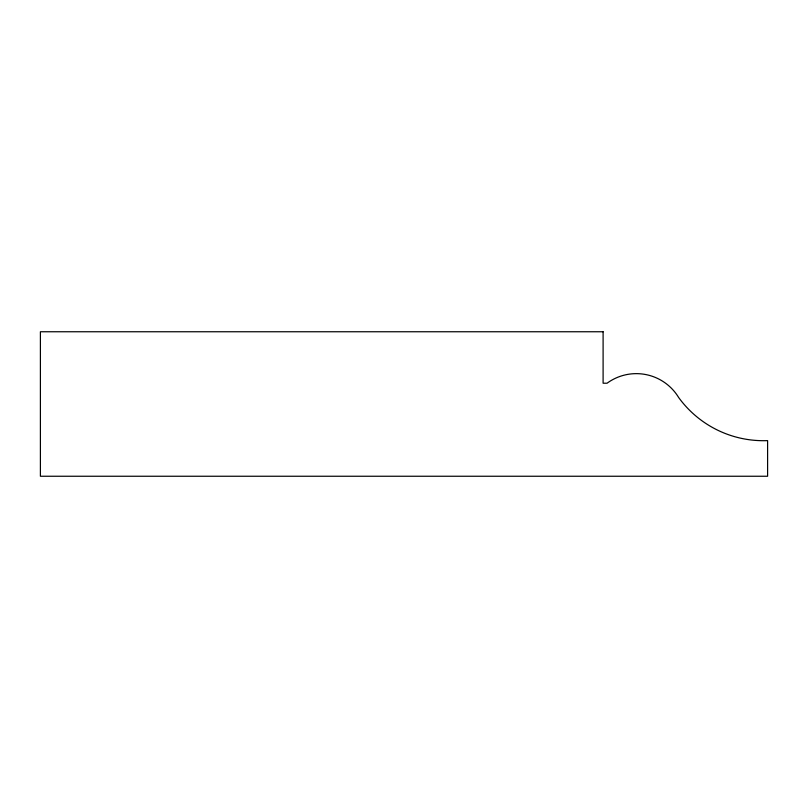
<?xml version="1.0" encoding="UTF-8"?>
<svg xmlns="http://www.w3.org/2000/svg" width="808" height="808" viewBox="0 0 808 808"><rect width="100%" height="100%" fill="white"/><g stroke="black" fill="none" stroke-linecap="round" stroke-linejoin="round"><path stroke-width="1.21" d="M603.101 331.755L40.4 331.755L40.4 476.245L767.6 476.245L767.6 440.613A104.787 104.787 0 0 1 678.649 397.506A49.47 49.47 0 0 0 607.071 383.214L603.101 383.214L603.101 331.755"/></g></svg>
